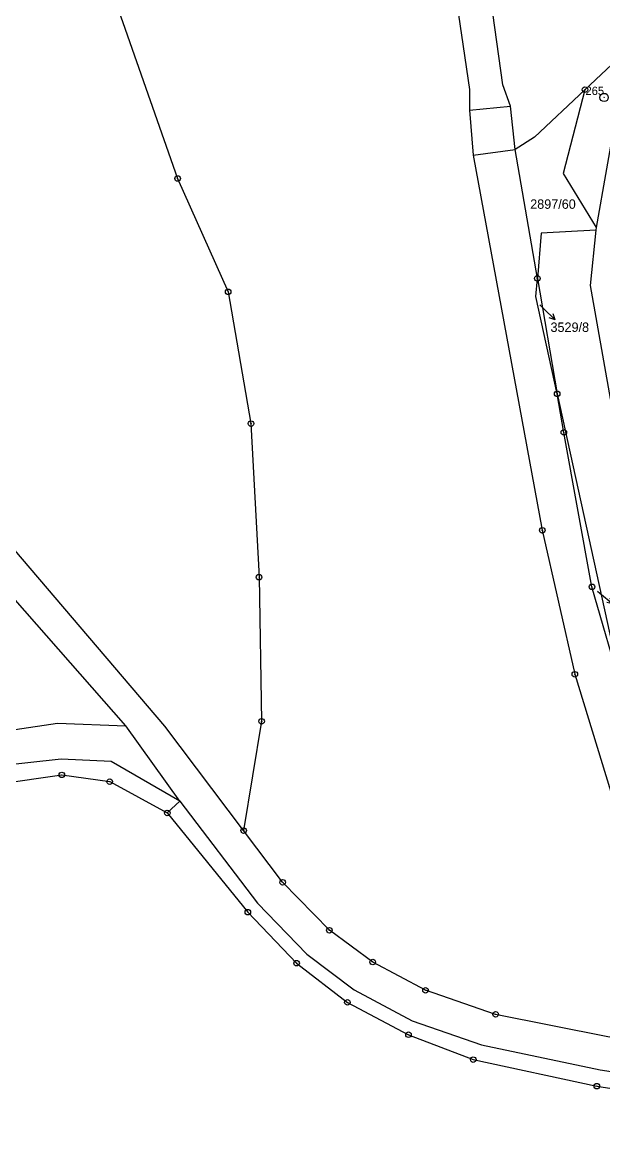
# Model space of a CAD drawing. Extents: x -784124 to -780570, y -980818 to -976926.
# Drawn here: x -782747.8 to -782643, y -979950.3 to -979748.9 of the extents above; entities that cross this region are included whole.
import ezdxf
from ezdxf.enums import TextEntityAlignment as Align

# ---------------------------------------------------------------- set-up
doc = ezdxf.new("R2010")
doc.units = 0
doc.header["$LTSCALE"] = 3.138375
doc.header["$MEASUREMENT"] = 0
for name, color, linetype in [('101', 1, 'CONTINUOUS'), ('1016', 1, 'CONTINUOUS'), ('1029', 1, 'CONTINUOUS'), ('105', 1, 'CONTINUOUS'), ('18', 1, 'CONTINUOUS'), ('21800', 1, 'CONTINUOUS'), ('21900', 1, 'CONTINUOUS')]:
    doc.layers.add(name, color=color, linetype=linetype)

# ---------------------------------------------------------------- blocks, each defined once
blk = doc.blocks.new('1029$1')
at = {"layer": '1029', "color": 6, "linetype": 'Continuous'}
for p, q in [((0, 3), (-0.5, 2)), ((0, 0), (0, 3)), ((0, 3), (0.5, 2))]:
    blk.add_line(p, q, dxfattribs=at)
blk = doc.blocks.new('1_05$19')
at = {"layer": '105', "color": 3, "linetype": 'Continuous'}
for radius in [0.5, 0.0303]:
    blk.add_circle((0, 0), radius, dxfattribs=at)
blk = doc.blocks.new('1_01$18')
at = {"layer": '101', "color": 3, "linetype": 'Continuous'}
for radius in [0.75, 0.03]:
    blk.add_circle((0, 0), radius, dxfattribs=at)

msp = doc.modelspace()

# ---------------------------------------------------------------- linework, layer by layer
at = {"layer": '1029', "color": 255, "linetype": 'Continuous'}
for p, q in [((-782654.51, -979799.81), (-782653.89, -979800.42)), ((-782644.08, -979851.47), (-782643.66, -979851.81))]:
    msp.add_line(p, q, dxfattribs=at)
at = {"layer": '21800', "color": 255, "linetype": 'Continuous'}
for p, q in [((-782667.19, -979764.72), (-782659.77, -979764.02)), ((-782640.62, -979764.69), (-782644.34, -979785.85)), ((-782666.51, -979772.81), (-782658.93, -979771.78)), ((-782740.83, -979881.75), (-782762.62, -979884.07)), ((-782731.81, -979882.16), (-782740.83, -979881.75)), ((-782719.41, -979889.29), (-782731.81, -979882.16)), ((-782719.41, -979889.29), (-782705.44, -979907.71)), ((-782705.44, -979907.71), (-782696.5, -979916.88)), ((-782696.5, -979916.88), (-782687.99, -979923.35)), ((-782687.99, -979923.35), (-782677.53, -979928.92)), ((-782677.53, -979928.92), (-782665.05, -979933.25)), ((-782665.05, -979933.25), (-782643.64, -979937.74)), ((-782643.64, -979937.74), (-782614.27, -979942.37))]:
    msp.add_line(p, q, dxfattribs=at)
at = {"layer": '21900', "color": 3, "linetype": 'Continuous'}
for p, q in [((-782638.59, -979753.73), (-782646.37, -979761.02)), ((-782654.94, -979795.05), (-782658.93, -979771.78)), ((-782654.94, -979795.05), (-782651.37, -979815.87)), ((-782651.37, -979815.87), (-782639.56, -979869.92))]:
    msp.add_line(p, q, dxfattribs=at)
for points in [[(-782807.78, -979484.85), (-782807.83, -979559.15), (-782804.04, -979585.34), (-782799.72, -979596.42), (-782792.75, -979603.88), (-782713.5, -979672.5), (-782682.7, -979707.33), (-782671.51, -979731.55), (-782667.19, -979761), (-782667.19, -979764.72), (-782666.51, -979772.81), (-782654.06, -979840.46), (-782648.19, -979866.43), (-782635.44, -979908.05), (-782630.02, -979917.43), (-782619.98, -979925.48), (-782614.48, -979928.1), (-782613.54, -979928.39)], [(-782890.4, -979626.84), (-782861.18, -979607.11), (-782834.63, -979621.02), (-782800.53, -979638.84), (-782788.08, -979647.71), (-782770.89, -979669.51), (-782755.33, -979692.8), (-782741.06, -979718.56), (-782732.18, -979741.81), (-782719.82, -979777.04), (-782710.7, -979797.47), (-782706.59, -979821.23), (-782705.14, -979848.92), (-782704.68, -979874.9), (-782707.91, -979894.61)], [(-782658.93, -979771.78), (-782659.77, -979764.02), (-782661.15, -979760.16), (-782665.43, -979729.5), (-782678.58, -979704.38), (-782693.5, -979686.61)], [(-782729.13, -979875.75), (-782767.81, -979831.77), (-782803.54, -979790.2), (-782856.42, -979729.04), (-782851.93, -979725.24)], [(-782707.91, -979894.61), (-782722.11, -979875.79), (-782763.13, -979827.77), (-782798.97, -979786.47), (-782851.93, -979725.24)], [(-782646.37, -979761.02), (-782655.49, -979769.56), (-782658.93, -979771.78)], [(-782646.37, -979761.02), (-782650.32, -979776.16), (-782644.34, -979785.85), (-782644.39, -979786.35)], [(-782644.39, -979786.35), (-782654.26, -979786.92), (-782654.94, -979795.05)], [(-782644.39, -979786.35), (-782645.41, -979796.32), (-782637.18, -979842.87)], [(-782651.37, -979815.87), (-782655.21, -979798.3), (-782654.94, -979795.05)], [(-782639.56, -979869.92), (-782645.1, -979850.66), (-782650.18, -979822.81), (-782651.37, -979815.87)], [(-783117.7, -979894.89), (-783083.55, -979900.84), (-783046.07, -979904.15), (-782998.85, -979906.51), (-782957.53, -979905.55), (-782922.54, -979902.29), (-782830.49, -979886.85), (-782777.29, -979880.6), (-782741.48, -979875.27), (-782729.13, -979875.75)], [(-782721.68, -979891.43), (-782719.41, -979889.29), (-782729.13, -979875.75)], [(-782920.88, -979909.21), (-782829.7, -979894.32), (-782777.33, -979886.81), (-782762.62, -979884.07), (-782762.96, -979887.76), (-782740.7, -979884.57), (-782732.06, -979885.79), (-782721.68, -979891.43)], [(-782721.68, -979891.43), (-782707.15, -979909.32), (-782698.37, -979918.51), (-782689.2, -979925.58), (-782678.19, -979931.42), (-782666.51, -979935.91), (-782644.22, -979940.7), (-782615, -979945.18), (-782590.25, -979950.34)], [(-782603.3, -979938.2), (-782612.47, -979936.53), (-782642.26, -979931.81), (-782662.48, -979927.75), (-782675.12, -979923.41), (-782684.63, -979918.32), (-782692.45, -979912.58), (-782700.88, -979903.93), (-782707.91, -979894.61)]]:
    msp.add_lwpolyline(points, dxfattribs=at)

# ---------------------------------------------------------------- block references
at = {"layer": '101', "color": 0, "linetype": 'ByBlock'}
msp.add_blockref('1_01$18', (-782642.92, -979762.43), dxfattribs=at)
at = {"layer": '1029', "color": 0, "linetype": 'ByBlock'}
for p, rotation in [((-782653.89, -979800.42), 226), ((-782643.66, -979851.81), 231)]:
    msp.add_blockref('1029$1', p, dxfattribs=dict(at, rotation=rotation))
at = {"layer": '105', "color": 0, "linetype": 'ByBlock'}
for p in [(-782646.37, -979761.02), (-782719.82, -979777.04), (-782654.94, -979795.05), (-782710.7, -979797.47), (-782651.37, -979815.87), (-782706.59, -979821.23), (-782650.18, -979822.81), (-782654.06, -979840.46), (-782705.14, -979848.92), (-782645.1, -979850.66), (-782648.19, -979866.43), (-782704.68, -979874.9), (-782740.7, -979884.57), (-782732.06, -979885.79), (-782721.68, -979891.43), (-782707.91, -979894.61), (-782700.88, -979903.93), (-782707.15, -979909.32), (-782692.45, -979912.58), (-782698.37, -979918.51), (-782684.63, -979918.32), (-782675.12, -979923.41), (-782689.2, -979925.58), (-782662.48, -979927.75), (-782678.19, -979931.42), (-782666.51, -979935.91), (-782644.22, -979940.7)]:
    msp.add_blockref('1_05$19', p, dxfattribs=at)

# ---------------------------------------------------------------- texts
at = {"layer": '1016', "color": 214, "linetype": 'Continuous'}
msp.add_text('265', height=1.5, dxfattribs=at).set_placement((-782642.92, -979762.43), align=Align.BOTTOM_RIGHT)
at = {"layer": '18', "color": 255, "linetype": 'Continuous'}
msp.add_text('2897/60', height=1.7, dxfattribs=at).set_placement((-782656.24, -979783.01), align=Align.BOTTOM_LEFT)
msp.add_text('3529/8', height=1.7, dxfattribs=at).set_placement((-782652.58, -979803), align=Align.TOP_LEFT)

doc.saveas('drawing.dxf')
